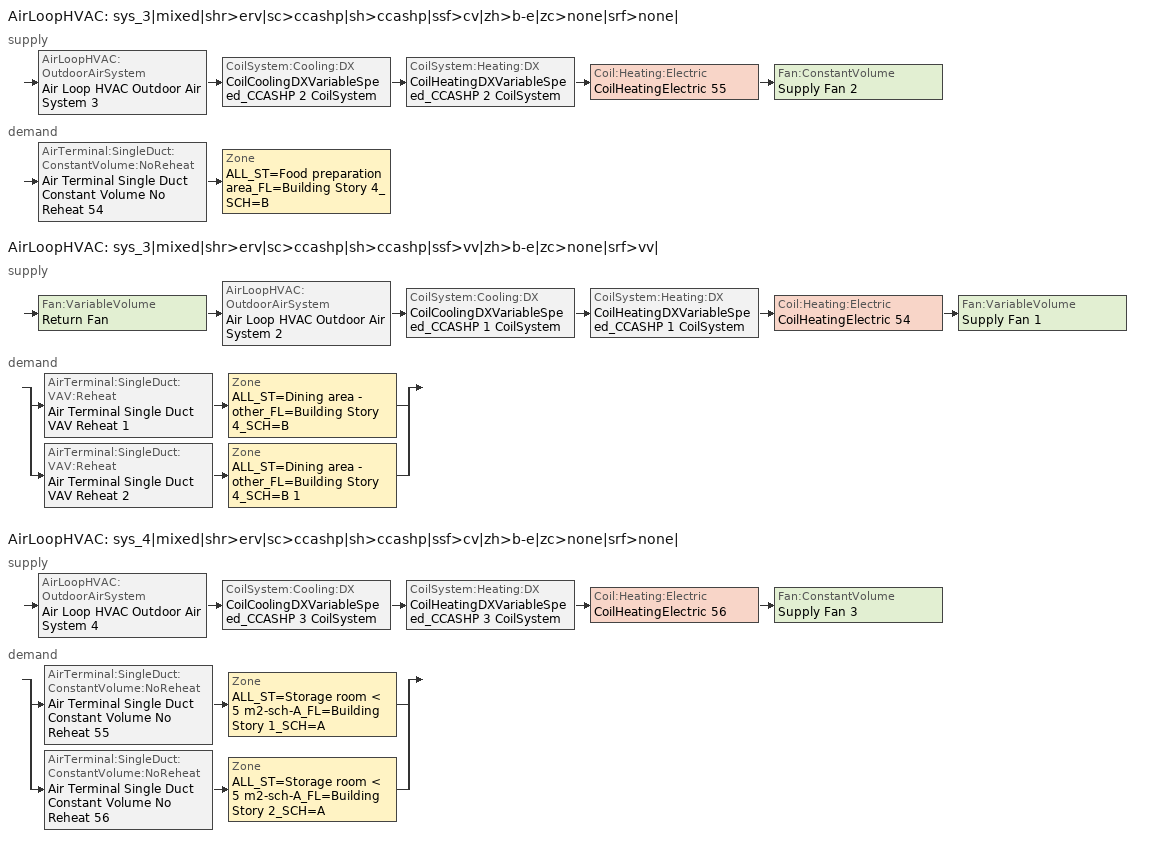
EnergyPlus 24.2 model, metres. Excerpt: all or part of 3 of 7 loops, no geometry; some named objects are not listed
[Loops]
AirLoopHVAC 'sys_3|mixed|shr>erv|sc>ccashp|sh>ccashp|ssf>cv|zh>b-e|zc>none|srf>none|'
 supply: AirLoopHVAC:OutdoorAirSystem 'Air Loop HVAC Outdoor Air System 3' > CoilSystem:Cooling:DX 'CoilCoolingDXVariableSpeed_CCASHP 2 CoilSystem' > CoilSystem:Heating:DX 'CoilHeatingDXVariableSpeed_CCASHP 2 CoilSystem' > Coil:Heating:Electric 'CoilHeatingElectric 55' > Fan:ConstantVolume 'Supply Fan 2'
 demand: AirTerminal:SingleDuct:ConstantVolume:NoReheat 'Air Terminal Single Duct Constant Volume No Reheat 54' > Zone 'ALL_ST=Food preparation area_FL=Building Story 4_SCH=B'
AirLoopHVAC 'sys_3|mixed|shr>erv|sc>ccashp|sh>ccashp|ssf>vv|zh>b-e|zc>none|srf>vv|'
 supply: Fan:VariableVolume 'Return Fan' > AirLoopHVAC:OutdoorAirSystem 'Air Loop HVAC Outdoor Air System 2' > CoilSystem:Cooling:DX 'CoilCoolingDXVariableSpeed_CCASHP 1 CoilSystem' > CoilSystem:Heating:DX 'CoilHeatingDXVariableSpeed_CCASHP 1 CoilSystem' > Coil:Heating:Electric 'CoilHeatingElectric 54' > Fan:VariableVolume 'Supply Fan 1'
 demand: split
  | AirTerminal:SingleDuct:VAV:Reheat 'Air Terminal Single Duct VAV Reheat 1' > Zone 'ALL_ST=Dining area - other_FL=Building Story 4_SCH=B'
  | AirTerminal:SingleDuct:VAV:Reheat 'Air Terminal Single Duct VAV Reheat 2' > Zone 'ALL_ST=Dining area - other_FL=Building Story 4_SCH=B 1'
AirLoopHVAC 'sys_4|mixed|shr>erv|sc>ccashp|sh>ccashp|ssf>cv|zh>b-e|zc>none|srf>none|'
 supply: AirLoopHVAC:OutdoorAirSystem 'Air Loop HVAC Outdoor Air System 4' > CoilSystem:Cooling:DX 'CoilCoolingDXVariableSpeed_CCASHP 3 CoilSystem' > CoilSystem:Heating:DX 'CoilHeatingDXVariableSpeed_CCASHP 3 CoilSystem' > Coil:Heating:Electric 'CoilHeatingElectric 56' > Fan:ConstantVolume 'Supply Fan 3'
 demand: split
  | AirTerminal:SingleDuct:ConstantVolume:NoReheat 'Air Terminal Single Duct Constant Volume No Reheat 55' > Zone 'ALL_ST=Storage room < 5 m2-sch-A_FL=Building Story 1_SCH=A'
  | AirTerminal:SingleDuct:ConstantVolume:NoReheat 'Air Terminal Single Duct Constant Volume No Reheat 56' > Zone 'ALL_ST=Storage room < 5 m2-sch-A_FL=Building Story 2_SCH=A'
[ZoneControl:Thermostat] Temperature Difference Between Cutout And Setpoint {deltaC}=0
Name | Zone or ZoneList | Control Type Schedule | Control 1
ALL_ST=Dining area - other_FL=Building Story 4_SCH=B Thermostat | ALL_ST=Dining area - other_FL=Building Story 4_SCH=B | ALL_ST=Dining area - other_FL=Building Story 4_SCH=B Thermostat Schedule | Space Function Dining area - other Thermostat 5
ALL_ST=Dining area - other_FL=Building Story 4_SCH=B 1 Thermostat | ALL_ST=Dining area - other_FL=Building Story 4_SCH=B 1 | ALL_ST=Dining area - other_FL=Building Story 4_SCH=B 1 Thermostat Schedule | Space Function Dining area - other Thermostat 6
ALL_ST=Food preparation area_FL=Building Story 4_SCH=B Thermostat | ALL_ST=Food preparation area_FL=Building Story 4_SCH=B | ALL_ST=Food preparation area_FL=Building Story 4_SCH=B Thermostat Schedule | Space Function Food preparation area Thermostat 3
ALL_ST=Storage room < 5 m2-sch-A_FL=Building Story 1_SCH=A Thermostat | ALL_ST=Storage room < 5 m2-sch-A_FL=Building Story 1_SCH=A | ALL_ST=Storage room < 5 m2-sch-A_FL=Building Story 1_SCH=A Thermostat Schedule | Space Function Storage room < 5 m2-sch-A Thermostat 3
ALL_ST=Storage room < 5 m2-sch-A_FL=Building Story 2_SCH=A Thermostat | ALL_ST=Storage room < 5 m2-sch-A_FL=Building Story 2_SCH=A | ALL_ST=Storage room < 5 m2-sch-A_FL=Building Story 2_SCH=A Thermostat Schedule | Space Function Storage room < 5 m2-sch-A 1 Thermostat 3
[ThermostatSetpoint:DualSetpoint]
Name | Heating Setpoint Temperature Schedule | Cooling Setpoint Temperature Schedule
Space Function Dining area - other Thermostat 5; Space Function Dining area - other Thermostat 6; Space Function Food preparation area Thermostat 3 | NECB-B-Thermostat Setpoint-Heating | NECB-B-Thermostat Setpoint-Cooling
Space Function Storage room < 5 m2-sch-A Thermostat 3; Space Function Storage room < 5 m2-sch-A 1 Thermostat 3 | NECB-A-Thermostat Setpoint-Heating | NECB-A-Thermostat Setpoint-Cooling
[AirTerminal:SingleDuct:VAV:Reheat] Availability Schedule=Always On Discrete; Maximum Air Flow Rate {m3/s}=Autosize; Zone Minimum Air Flow Input Method=Constant; Constant Minimum Air Flow Fraction=0.3; Fixed Minimum Air Flow Rate {m3/s}=0; Maximum Hot Water or Steam Flow Rate {m3/s}=Autosize; Minimum Hot Water or Steam Flow Rate {m3/s}=0; Convergence Tolerance=0.001; Damper Heating Action=Normal; Maximum Flow per Zone Floor Area During Reheat {m3/s-m2}=Autocalculate; Maximum Flow Fraction During Reheat=0.5; Maximum Reheat Air Temperature {C}=43
Name | Reheat Coil
Air Terminal Single Duct VAV Reheat 1 | Coil Heating Electric 1
Air Terminal Single Duct VAV Reheat 2 | Coil Heating Electric 2
[Coil:Heating:Electric] Availability Schedule=Always On Discrete; Efficiency=1
Name | Nominal Capacity {W}
Coil Heating Electric 1 | 26421.8
Coil Heating Electric 2 | 26315.7
CoilHeatingElectric 55; CoilHeatingElectric 54; CoilHeatingElectric 56 | Autosize
[ZoneHVAC:Baseboard:Convective:Electric] Availability Schedule=Always On Discrete; Heating Design Capacity {W}=Autosize; Efficiency=1
ZoneHVACBaseboardConvectiveElectric 53; ZoneHVACBaseboardConvectiveElectric 54; ZoneHVACBaseboardConvectiveElectric 55; ZoneHVACBaseboardConvectiveElectric 56; ZoneHVACBaseboardConvectiveElectric 57
[Zone equipment]
ALL_ST=Dining area - other_FL=Building Story 4_SCH=B: Air Terminal Single Duct VAV Reheat 1, ZoneHVACBaseboardConvectiveElectric 53
ALL_ST=Dining area - other_FL=Building Story 4_SCH=B 1: Air Terminal Single Duct VAV Reheat 2, ZoneHVACBaseboardConvectiveElectric 54
ALL_ST=Food preparation area_FL=Building Story 4_SCH=B: Air Terminal Single Duct Constant Volume No Reheat 54, ZoneHVACBaseboardConvectiveElectric 55
ALL_ST=Storage room < 5 m2-sch-A_FL=Building Story 1_SCH=A: Air Terminal Single Duct Constant Volume No Reheat 55, ZoneHVACBaseboardConvectiveElectric 56
ALL_ST=Storage room < 5 m2-sch-A_FL=Building Story 2_SCH=A: Air Terminal Single Duct Constant Volume No Reheat 56, ZoneHVACBaseboardConvectiveElectric 57
[Sizing:Zone] Zone Cooling Design Supply Air Temperature Input Method=TemperatureDifference; Zone Cooling Design Supply Air Temperature {C}=13; Zone Cooling Design Supply Air Temperature Difference {deltaC}=11; Zone Heating Design Supply Air Temperature Input Method=TemperatureDifference; Zone Heating Design Supply Air Temperature {C}=43; Zone Heating Design Supply Air Temperature Difference {deltaC}=21; Zone Cooling Design Supply Air Humidity Ratio {kgWater/kgDryAir}=0.0085; Zone Heating Design Supply Air Humidity Ratio {kgWater/kgDryAir}=0.008; Zone Heating Sizing Factor=1.3; Zone Cooling Sizing Factor=1.1; Cooling Design Air Flow Method=DesignDay; Cooling Design Air Flow Rate {m3/s}=0; Cooling Minimum Air Flow per Zone Floor Area {m3/s-m2}=0.000762; Cooling Minimum Air Flow {m3/s}=0; Cooling Minimum Air Flow Fraction=0; Heating Design Air Flow Method=DesignDay; Heating Design Air Flow Rate {m3/s}=0; Heating Maximum Air Flow per Zone Floor Area {m3/s-m2}=0.002032; Heating Maximum Air Flow {m3/s}=0.141576; Heating Maximum Air Flow Fraction=0.3; Account for Dedicated Outdoor Air System=No; Zone Load Sizing Method=Sensible Load Only No Latent Load; Zone Latent Cooling Design Supply Air Humidity Ratio Input Method=HumidityRatioDifference; Zone Cooling Design Supply Air Humidity Ratio Difference {kgWater/kgDryAir}=0.005; Zone Latent Heating Design Supply Air Humidity Ratio Input Method=HumidityRatioDifference; Zone Humidification Design Supply Air Humidity Ratio Difference {kgWater/kgDryAir}=0.005; Type of Space Sum to Use=Coincident
Name | Design Specification Outdoor Air Object
ALL_ST=Dining area - other_FL=Building Story 4_SCH=B | ALL_ST=Dining area - other_FL=Building Story 4_SCH=B DSOA Space List
ALL_ST=Dining area - other_FL=Building Story 4_SCH=B 1 | ALL_ST=Dining area - other_FL=Building Story 4_SCH=B 1 DSOA Space List
ALL_ST=Food preparation area_FL=Building Story 4_SCH=B | ALL_ST=Food preparation area_FL=Building Story 4_SCH=B DSOA Space List
ALL_ST=Storage room < 5 m2-sch-A_FL=Building Story 1_SCH=A | ALL_ST=Storage room < 5 m2-sch-A_FL=Building Story 1_SCH=A DSOA Space List
ALL_ST=Storage room < 5 m2-sch-A_FL=Building Story 2_SCH=A | ALL_ST=Storage room < 5 m2-sch-A_FL=Building Story 2_SCH=A DSOA Space List
[Controller:MechanicalVentilation] Demand Controlled Ventilation=No; System Outdoor Air Method=ZoneSum
Name | Availability Schedule | Zone or ZoneList Name 1 | Design Specification Outdoor Air Object Name 1 | Zone or ZoneList Name 2 | Design Specification Outdoor Air Object Name 2
Controller Mechanical Ventilation 2 | sys_3|mixed|shr>none|sc>ccashp|sh>ccashp|ssf>vv|zh>b-e|zc>none|srf>vv| Occ Sch | ALL_ST=Dining area - other_FL=Building Story 4_SCH=B | Space Function Dining area - other Ventilation | ALL_ST=Dining area - other_FL=Building Story 4_SCH=B 1 | Space Function Dining area - other Ventilation
Controller Mechanical Ventilation 3 | sys_3|mixed|shr>none|sc>ccashp|sh>ccashp|ssf>cv|zh>b-e|zc>none|srf>none| Occ Sch | ALL_ST=Food preparation area_FL=Building Story 4_SCH=B | Space Function Food preparation area Ventilation
Controller Mechanical Ventilation 4 | sys_4|mixed|shr>none|sc>ccashp|sh>ccashp|ssf>cv|zh>b-e|zc>none|srf>none| Occ Sch | ALL_ST=Storage room < 5 m2-sch-A_FL=Building Story 1_SCH=A | Space Function Storage room < 5 m2-sch-A Ventilation | ALL_ST=Storage room < 5 m2-sch-A_FL=Building Story 2_SCH=A | Space Function Storage room < 5 m2-sch-A 1 Ventilation
[DesignSpecification:OutdoorAir] Outdoor Air Method=Sum; Outdoor Air Flow per Zone {m3/s}=0; Outdoor Air Flow Air Changes per Hour {1/hr}=0
Name | Outdoor Air Flow per Person {m3/s-person} | Outdoor Air Flow per Zone Floor Area {m3/s-m2}
Space Function Dining area - other Ventilation | 0.0266603 | 0.0009144
Space Function Food preparation area Ventilation | 0.0152345 | 0.0006096
Space Function Storage room < 5 m2-sch-A Ventilation; Space Function Storage room < 5 m2-sch-A 1 Ventilation | 0.00507815 | 0.0003048
[DesignSpecification:OutdoorAir:SpaceList]
Name | Space Name 1 | Space Design Specification Outdoor Air Object Name 1
ALL_ST=Dining area - other_FL=Building Story 4_SCH=B DSOA Space List | Dining_Flr_6 | Space Function Dining area - other Ventilation
ALL_ST=Dining area - other_FL=Building Story 4_SCH=B 1 DSOA Space List | Banquet_Flr_6 | Space Function Dining area - other Ventilation
ALL_ST=Food preparation area_FL=Building Story 4_SCH=B DSOA Space List | Kitchen_Flr_6 | Space Function Food preparation area Ventilation
ALL_ST=Storage room < 5 m2-sch-A_FL=Building Story 1_SCH=A DSOA Space List | Basement | Space Function Storage room < 5 m2-sch-A Ventilation
ALL_ST=Storage room < 5 m2-sch-A_FL=Building Story 2_SCH=A DSOA Space List | Storage_Flr_1 | Space Function Storage room < 5 m2-sch-A 1 Ventilation
[AirTerminal:SingleDuct:ConstantVolume:NoReheat] Availability Schedule=Always On Discrete; Maximum Air Flow Rate {m3/s}=AutoSize
Air Terminal Single Duct Constant Volume No Reheat 54; Air Terminal Single Duct Constant Volume No Reheat 55; Air Terminal Single Duct Constant Volume No Reheat 56
[AirLoopHVAC] Design Supply Air Flow Rate {m3/s}=AutoSize; Design Return Air Flow Fraction of Supply Air Flow=1
sys_3|mixed|shr>erv|sc>ccashp|sh>ccashp|ssf>cv|zh>b-e|zc>none|srf>none|; sys_3|mixed|shr>erv|sc>ccashp|sh>ccashp|ssf>vv|zh>b-e|zc>none|srf>vv|; sys_4|mixed|shr>erv|sc>ccashp|sh>ccashp|ssf>cv|zh>b-e|zc>none|srf>none|
[Sizing:System] Type of Load to Size On=Sensible; Design Outdoor Air Flow Rate {m3/s}=Autosize; Central Heating Maximum System Air Flow Ratio=1; Preheat Design Temperature {C}=7; Preheat Design Humidity Ratio {kgWater/kgDryAir}=0.008; Precool Design Temperature {C}=13; Precool Design Humidity Ratio {kgWater/kgDryAir}=0.008; Central Cooling Design Supply Air Temperature {C}=13; Central Heating Design Supply Air Temperature {C}=43; Type of Zone Sum to Use=NonCoincident; 100% Outdoor Air in Cooling=No; 100% Outdoor Air in Heating=No; Central Cooling Design Supply Air Humidity Ratio {kgWater/kgDryAir}=0.0085; Central Heating Design Supply Air Humidity Ratio {kgWater/kgDryAir}=0.008; Cooling Supply Air Flow Rate Method=DesignDay; Cooling Supply Air Flow Rate {m3/s}=0; Cooling Supply Air Flow Rate Per Floor Area {m3/s-m2}=0.00996765; Cooling Fraction of Autosized Cooling Supply Air Flow Rate=1; Cooling Supply Air Flow Rate Per Unit Cooling Capacity {m3/s-W}=3.94755e-05; Heating Supply Air Flow Rate Method=DesignDay; Heating Supply Air Flow Rate {m3/s}=0; Heating Supply Air Flow Rate Per Floor Area {m3/s-m2}=0.00996765; Heating Fraction of Autosized Heating Supply Air Flow Rate=1; Heating Fraction of Autosized Cooling Supply Air Flow Rate=1; Heating Supply Air Flow Rate Per Unit Heating Capacity {m3/s-W}=3.15882e-05; System Outdoor Air Method=ZoneSum; Zone Maximum Outdoor Air Fraction=1; Cooling Design Capacity Method=CoolingDesignCapacity; Cooling Design Capacity {W}=Autosize; Cooling Design Capacity Per Floor Area {W/m2}=234.7; Fraction of Autosized Cooling Design Capacity=1; Heating Design Capacity Method=HeatingDesignCapacity; Heating Design Capacity {W}=Autosize; Heating Design Capacity Per Floor Area {W/m2}=157; Fraction of Autosized Heating Design Capacity=1; Central Cooling Capacity Control Method=OnOff; Occupant Diversity=Autosize
sys_3|mixed|shr>erv|sc>ccashp|sh>ccashp|ssf>cv|zh>b-e|zc>none|srf>none|; sys_3|mixed|shr>erv|sc>ccashp|sh>ccashp|ssf>vv|zh>b-e|zc>none|srf>vv|; sys_4|mixed|shr>erv|sc>ccashp|sh>ccashp|ssf>cv|zh>b-e|zc>none|srf>none|
[Controller:OutdoorAir] Minimum Outdoor Air Flow Rate {m3/s}=Autosize; Maximum Outdoor Air Flow Rate {m3/s}=Autosize; Economizer Control Action Type=ModulateFlow; Lockout Type=NoLockout; Minimum Limit Type=FixedMinimum; High Humidity Control=No; High Humidity Outdoor Air Flow Ratio=1; Control High Indoor Humidity Based on Outdoor Humidity Ratio=Yes; Heat Recovery Bypass Control Type=BypassWhenOAFlowGreaterThanMinimum; Economizer Operation Staging=InterlockedWithMechanicalCooling
Name | Economizer Control Type | Economizer Maximum Limit Dry-Bulb Temperature {C} | Economizer Maximum Limit Enthalpy {J/kg} | Economizer Minimum Limit Dry-Bulb Temperature {C} | Minimum Outdoor Air Schedule | Mechanical Ventilation Controller
Controller Outdoor Air 3 | NoEconomizer | 28 | 64000 | -100 | sys_3|mixed|shr>none|sc>ccashp|sh>ccashp|ssf>cv|zh>b-e|zc>none|srf>none| Occ Sch | Controller Mechanical Ventilation 3
Controller Outdoor Air 2 | DifferentialEnthalpy |  |  |  | sys_3|mixed|shr>none|sc>ccashp|sh>ccashp|ssf>vv|zh>b-e|zc>none|srf>vv| Occ Sch | Controller Mechanical Ventilation 2
Controller Outdoor Air 4 | DifferentialEnthalpy |  |  |  | sys_4|mixed|shr>none|sc>ccashp|sh>ccashp|ssf>cv|zh>b-e|zc>none|srf>none| Occ Sch | Controller Mechanical Ventilation 4
[HeatExchanger:AirToAir:SensibleAndLatent] Availability Schedule=Always On Discrete; Nominal Supply Air Flow Rate {m3/s}=Autosize; Sensible Effectiveness at 100% Heating Air Flow=0.5; Latent Effectiveness at 100% Heating Air Flow=0.5; Sensible Effectiveness at 100% Cooling Air Flow=0.5; Latent Effectiveness at 100% Cooling Air Flow=0.5; Supply Air Outlet Temperature Control=Yes; Heat Exchanger Type=Rotary; Frost Control Type=ExhaustOnly; Threshold Temperature {C}=-23.3; Initial Defrost Time Fraction=0.167; Rate of Defrost Time Fraction Increase {1/K}=1.44; Economizer Lockout=Yes
Name | Nominal Electric Power {W} | Sensible Effectiveness of Heating Air Flow Curve | Latent Effectiveness of Heating Air Flow Curve | Sensible Effectiveness of Cooling Air Flow Curve | Latent Effectiveness of Cooling Air Flow Curve
sys_3|mixed|shr>none|sc>ccashp|sh>ccashp|ssf>cv|zh>b-e|zc>none|srf>none| ERV | 151.664 | sys_3|mixed|shr>none|sc>ccashp|sh>ccashp|ssf>cv|zh>b-e|zc>none|srf>none| ERV_SensHeatEff 1 | sys_3|mixed|shr>none|sc>ccashp|sh>ccashp|ssf>cv|zh>b-e|zc>none|srf>none| ERV_LatHeatEff 1 | sys_3|mixed|shr>none|sc>ccashp|sh>ccashp|ssf>cv|zh>b-e|zc>none|srf>none| ERV_SensCoolEff 1 | sys_3|mixed|shr>none|sc>ccashp|sh>ccashp|ssf>cv|zh>b-e|zc>none|srf>none| ERV_LatCoolEff 1
sys_3|mixed|shr>none|sc>ccashp|sh>ccashp|ssf>vv|zh>b-e|zc>none|srf>vv| ERV | 1754.49 | sys_3|mixed|shr>none|sc>ccashp|sh>ccashp|ssf>vv|zh>b-e|zc>none|srf>vv| ERV_SensHeatEff 1 | sys_3|mixed|shr>none|sc>ccashp|sh>ccashp|ssf>vv|zh>b-e|zc>none|srf>vv| ERV_LatHeatEff 1 | sys_3|mixed|shr>none|sc>ccashp|sh>ccashp|ssf>vv|zh>b-e|zc>none|srf>vv| ERV_SensCoolEff 1 | sys_3|mixed|shr>none|sc>ccashp|sh>ccashp|ssf>vv|zh>b-e|zc>none|srf>vv| ERV_LatCoolEff 1
sys_4|mixed|shr>none|sc>ccashp|sh>ccashp|ssf>cv|zh>b-e|zc>none|srf>none| ERV | 579.062 | sys_4|mixed|shr>none|sc>ccashp|sh>ccashp|ssf>cv|zh>b-e|zc>none|srf>none| ERV_SensHeatEff 1 | sys_4|mixed|shr>none|sc>ccashp|sh>ccashp|ssf>cv|zh>b-e|zc>none|srf>none| ERV_LatHeatEff 1 | sys_4|mixed|shr>none|sc>ccashp|sh>ccashp|ssf>cv|zh>b-e|zc>none|srf>none| ERV_SensCoolEff 1 | sys_4|mixed|shr>none|sc>ccashp|sh>ccashp|ssf>cv|zh>b-e|zc>none|srf>none| ERV_LatCoolEff 1
[SetpointManager:OutdoorAirPretreat] Control Variable=Temperature; Minimum Setpoint Temperature {C}=-99; Maximum Setpoint Temperature {C}=99; Minimum Setpoint Humidity Ratio {kgWater/kgDryAir}=1e-05; Maximum Setpoint Humidity Ratio {kgWater/kgDryAir}=1
Name | Setpoint Node or NodeList
Setpoint Manager Outdoor Air Pretreat 2 | sys_3|mixed|shr>none|sc>ccashp|sh>ccashp|ssf>cv|zh>b-e|zc>none|srf>none| ERV Primary Outlet Air Node
Setpoint Manager Outdoor Air Pretreat 3 | sys_3|mixed|shr>none|sc>ccashp|sh>ccashp|ssf>vv|zh>b-e|zc>none|srf>vv| ERV Primary Outlet Air Node
Setpoint Manager Outdoor Air Pretreat 4 | sys_4|mixed|shr>none|sc>ccashp|sh>ccashp|ssf>cv|zh>b-e|zc>none|srf>none| ERV Primary Outlet Air Node
[SetpointManager:MixedAir] Control Variable=Temperature
Name | Setpoint Node or NodeList
sys_3|mixed|shr>erv|sc>ccashp|sh>ccashp|ssf>cv|zh>b-e|zc>none|srf>none| Mixed Air Node OS Default SPM | sys_3|mixed|shr>erv|sc>ccashp|sh>ccashp|ssf>cv|zh>b-e|zc>none|srf>none| Mixed Air Node
CoilCoolingDXVariableSpeed_CCASHP 2 Outlet Air Node OS Default SPM | CoilCoolingDXVariableSpeed_CCASHP 2 Outlet Air Node
CoilHeatingDXVariableSpeed_CCASHP 2 Outlet Air Node OS Default SPM | CoilHeatingDXVariableSpeed_CCASHP 2 Outlet Air Node
CoilHeatingElectric 55 Outlet Air Node OS Default SPM | CoilHeatingElectric 55 Outlet Air Node
Return Fan Outlet Air Node OS Default SPM | Return Fan Outlet Air Node
sys_3|mixed|shr>erv|sc>ccashp|sh>ccashp|ssf>vv|zh>b-e|zc>none|srf>vv| Mixed Air Node OS Default SPM | sys_3|mixed|shr>erv|sc>ccashp|sh>ccashp|ssf>vv|zh>b-e|zc>none|srf>vv| Mixed Air Node
CoilCoolingDXVariableSpeed_CCASHP 1 Outlet Air Node OS Default SPM | CoilCoolingDXVariableSpeed_CCASHP 1 Outlet Air Node
CoilHeatingDXVariableSpeed_CCASHP 1 Outlet Air Node OS Default SPM | CoilHeatingDXVariableSpeed_CCASHP 1 Outlet Air Node
sys_4|mixed|shr>erv|sc>ccashp|sh>ccashp|ssf>cv|zh>b-e|zc>none|srf>none| Mixed Air Node OS Default SPM | sys_4|mixed|shr>erv|sc>ccashp|sh>ccashp|ssf>cv|zh>b-e|zc>none|srf>none| Mixed Air Node
CoilCoolingDXVariableSpeed_CCASHP 3 Outlet Air Node OS Default SPM | CoilCoolingDXVariableSpeed_CCASHP 3 Outlet Air Node
CoilHeatingDXVariableSpeed_CCASHP 3 Outlet Air Node OS Default SPM | CoilHeatingDXVariableSpeed_CCASHP 3 Outlet Air Node
CoilHeatingElectric 56 Outlet Air Node OS Default SPM | CoilHeatingElectric 56 Outlet Air Node
[CoilSystem:Cooling:DX]
Name | Cooling Coil
CoilCoolingDXVariableSpeed_CCASHP 2 CoilSystem | CoilCoolingDXVariableSpeed_CCASHP 2
CoilCoolingDXVariableSpeed_CCASHP 1 CoilSystem | CoilCoolingDXVariableSpeed_CCASHP 1
CoilCoolingDXVariableSpeed_CCASHP 3 CoilSystem | CoilCoolingDXVariableSpeed_CCASHP 3
[Coil:Cooling:DX:VariableSpeed] Number of Speeds=1; Nominal Speed Level=1; Rated Air Flow Rate At Selected Nominal Speed Level {m3/s}=AutoSize; Nominal Time for Condensate to Begin Leaving the Coil {s}=0; Initial Moisture Evaporation Rate Divided by Steady-State AC Latent Capacity=0; Maximum Cycling Rate {cycles/hr}=2.5; Latent Capacity Time Constant {s}=60; Fan Delay Time {s}=60; Energy Part Load Fraction Curve=Mitsubishi Hyper Heating VRF Outdoor Unit CPLFFPLR curve; Condenser Type=AirCooled; Evaporative Condenser Pump Rated Power Consumption {W}=0; Crankcase Heater Capacity {W}=1e-06; Maximum Outdoor Dry-Bulb Temperature for Crankcase Heater Operation {C}=10; Minimum Outdoor Dry-Bulb Temperature for Compressor Operation {C}=-25; Basin Heater Capacity {W/K}=0; Basin Heater Setpoint Temperature {C}=2; Speed Reference Unit Gross Rated Total Cooling Capacity 1 {W}=8914.19; Speed Reference Unit Gross Rated Sensible Heat Ratio 1=0.79; Speed Reference Unit Rated Air Flow Rate 1 {m3/s}=0.944; Speed Rated Evaporator Fan Power Per Volume Flow Rate 2017 1 {W/(m3/s)}=773.3; Speed Rated Evaporator Fan Power Per Volume Flow Rate 2023 1 {W/(m3/s)}=934.4; Speed Total Cooling Capacity Function of Temperature Curve Name 1=Mitsubishi Hyper Heating VRF Outdoor Unit CCAPFT curve; Speed Total Cooling Capacity Function of Air Flow Fraction Curve Name 1=Mitsubishi Hyper Heating VRF Outdoor Unit CCAPFFF curve; Speed Energy Input Ratio Function of Temperature Curve Name 1=Mitsubishi Hyper Heating VRF Outdoor Unit CEIRFT curve; Speed Energy Input Ratio Function of Air Flow Fraction Curve Name 1=Mitsubishi Hyper Heating VRF Outdoor Unit CEIRFFF curve
Name | Gross Rated Total Cooling Capacity At Selected Nominal Speed Level {W} | Speed Reference Unit Gross Rated Cooling COP 1 {W/W}
CoilCoolingDXVariableSpeed_CCASHP 2 | 16357.9 | 4.12
CoilCoolingDXVariableSpeed_CCASHP 1 | 118338 | 3.76
CoilCoolingDXVariableSpeed_CCASHP 3 | 38607.8 | 3.68
[CoilSystem:Heating:DX]
Name | Heating Coil
CoilHeatingDXVariableSpeed_CCASHP 2 CoilSystem | CoilHeatingDXVariableSpeed_CCASHP 2
CoilHeatingDXVariableSpeed_CCASHP 1 CoilSystem | CoilHeatingDXVariableSpeed_CCASHP 1
CoilHeatingDXVariableSpeed_CCASHP 3 CoilSystem | CoilHeatingDXVariableSpeed_CCASHP 3
[Coil:Heating:DX:VariableSpeed] Number of Speeds=1; Nominal Speed Level=1; Rated Air Flow Rate At Selected Nominal Speed Level {m3/s}=AutoSize; Energy Part Load Fraction Curve=Mitsubishi Hyper Heating VRF Outdoor Unit HPLFFPLR curve; Defrost Energy Input Ratio Function of Temperature Curve=Mitsubishi Hyper Heating VRF Outdoor Unit Defrost HEIRFT curve; Minimum Outdoor Dry-Bulb Temperature for Compressor Operation {C}=-25; Maximum Outdoor Dry-Bulb Temperature for Defrost Operation {C}=5; Crankcase Heater Capacity {W}=1e-06; Maximum Outdoor Dry-Bulb Temperature for Crankcase Heater Operation {C}=10; Defrost Strategy=ReverseCycle; Defrost Control=OnDemand; Defrost Time Period Fraction=0.166667; Resistive Defrost Heater Capacity {W}=AutoSize; Speed Reference Unit Gross Rated Heating Capacity 1 {W}=9124.85; Speed Reference Unit Rated Air Flow Rate 1 {m3/s}=0.653; Speed Rated Supply Air Fan Power Per Volume Flow Rate 2017 1 {W/(m3/s)}=773.3; Speed Rated Supply Air Fan Power Per Volume Flow Rate 2023 1 {W/(m3/s)}=934.4; Speed Heating Capacity Function of Temperature Curve Name 1=Mitsubishi Hyper Heating VRF Outdoor Unit HCAPFT curve; Speed Total  Heating Capacity Function of Air Flow Fraction Curve Name 1=Mitsubishi Hyper Heating VRF Outdoor Unit HCAPFFF curve; Speed Energy Input Ratio Function of Temperature Curve Name 1=Mitsubishi Hyper Heating VRF Outdoor Unit HEIRFT curve; Speed Energy Input Ratio Function of Air Flow Fraction Curve Name 1=Mitsubishi Hyper Heating VRF Outdoor Unit HEIRFFF curve
Name | Rated Heating Capacity At Selected Nominal Speed Level {W} | Speed Reference Unit Gross Rated Heating COP 1 {W/W}
CoilHeatingDXVariableSpeed_CCASHP 2 | 16357.9 | 4.9446
CoilHeatingDXVariableSpeed_CCASHP 1 | 118338 | 4.35243
CoilHeatingDXVariableSpeed_CCASHP 3 | 38607.8 | 4.58555
[Fan:ConstantVolume] Fan Total Efficiency=0.39975; Pressure Rise {Pa}=640; Maximum Flow Rate {m3/s}=AutoSize; Motor Efficiency=0.615; Motor In Airstream Fraction=1
Name | Availability Schedule
Supply Fan 2 | sys_3|mixed|shr>none|sc>ccashp|sh>ccashp|ssf>cv|zh>b-e|zc>none|srf>none| Occ Sch
Supply Fan 3 | sys_4|mixed|shr>none|sc>ccashp|sh>ccashp|ssf>cv|zh>b-e|zc>none|srf>none| Occ Sch
[SetpointManager:SingleZone:Reheat] Control Variable=Temperature; Minimum Supply Air Temperature {C}=13; Maximum Supply Air Temperature {C}=43
Name | Control Zone | Setpoint Node or NodeList
Setpoint Manager Single Zone Reheat 1 | ALL_ST=Food preparation area_FL=Building Story 4_SCH=B | sys_3|mixed|shr>erv|sc>ccashp|sh>ccashp|ssf>cv|zh>b-e|zc>none|srf>none| Supply Outlet Node
Setpoint Manager Single Zone Reheat 2 | ALL_ST=Storage room < 5 m2-sch-A_FL=Building Story 1_SCH=A | sys_4|mixed|shr>erv|sc>ccashp|sh>ccashp|ssf>cv|zh>b-e|zc>none|srf>none| Supply Outlet Node
[Fan:VariableVolume] Availability Schedule=sys_3|mixed|shr>none|sc>ccashp|sh>ccashp|ssf>vv|zh>b-e|zc>none|srf>vv| Occ Sch; Maximum Flow Rate {m3/s}=AutoSize; Fan Power Minimum Flow Rate Input Method=Fraction; Fan Power Minimum Flow Fraction=0.68; Fan Power Minimum Air Flow Rate {m3/s}=0; Motor In Airstream Fraction=1; Fan Power Coefficient 1=-2.4176; Fan Power Coefficient 2=9.5874; Fan Power Coefficient 3=-11.559; Fan Power Coefficient 4=5.4009; Fan Power Coefficient 5=0
Name | Fan Total Efficiency | Pressure Rise {Pa} | Motor Efficiency
Return Fan | 0.299975 | 250 | 0.4615
Supply Fan 1 | 0.549965 | 1000 | 0.8461
[SetpointManager:Warmest]
Setpoint Manager Warmest 1: Control Variable=Temperature; HVAC Air Loop=sys_3|mixed|shr>erv|sc>ccashp|sh>ccashp|ssf>vv|zh>b-e|zc>none|srf>vv|; Minimum Setpoint Temperature {C}=13; Maximum Setpoint Temperature {C}=22; Strategy=MaximumTemperature; Setpoint Node or NodeList=sys_3|mixed|shr>erv|sc>ccashp|sh>ccashp|ssf>vv|zh>b-e|zc>none|srf>vv| Supply Outlet Node
[Schedule:Day:Interval]
NECB-B-Thermostat Setpoint-Heating Sun|Hol Day: No, 01:00, 18, 02:00, 22, 09:00, 18, 10:00, 20, 23:00, 22, 24:00, 18
NECB-B-Thermostat Setpoint-Heating Default|Wkdy Day; NECB-B-Thermostat Setpoint-Heating Sat Day; NECB-B-Thermostat Setpoint-Heating Default: No, 02:00, 22, 08:00, 18, 09:00, 20, 24:00, 22
NECB-B-Thermostat Setpoint-Cooling Sun|Hol Day: No, 09:00, 35, 23:00, 24, 24:00, 35
NECB-B-Thermostat Setpoint-Cooling Default|Wkdy Day; NECB-B-Thermostat Setpoint-Cooling Sat Day; NECB-B-Thermostat Setpoint-Cooling Default: No, 01:00, 24, 08:00, 35, 24:00, 24
Schedule Day 14; Schedule Day 12: No, 01:00, 0, 02:00, 1, 11:00, 0, 23:00, 1, 24:00, 0
sys_3|mixed|shr>none|sc>ccashp|sh>ccashp|ssf>vv|zh>b-e|zc>none|srf>vv| Occ Sch Default; sys_3|mixed|shr>none|sc>ccashp|sh>ccashp|ssf>cv|zh>b-e|zc>none|srf>none| Occ Sch Default: No, 01:00, 1, 10:00, 0, 24:00, 1
Schedule Day 13; Schedule Day 11: No, 02:00, 1, 10:00, 0, 24:00, 1
sys_3|mixed|shr>none|sc>ccashp|sh>ccashp|ssf>vv|zh>b-e|zc>none|srf>vv| Occ Sch Summer Design Day; sys_3|mixed|shr>none|sc>ccashp|sh>ccashp|ssf>vv|zh>b-e|zc>none|srf>vv| Occ Sch Winter Design Day; sys_3|mixed|shr>none|sc>ccashp|sh>ccashp|ssf>cv|zh>b-e|zc>none|srf>none| Occ Sch Summer Design Day; sys_3|mixed|shr>none|sc>ccashp|sh>ccashp|ssf>cv|zh>b-e|zc>none|srf>none| Occ Sch Winter Design Day; sys_4|mixed|shr>none|sc>ccashp|sh>ccashp|ssf>cv|zh>b-e|zc>none|srf>none| Occ Sch Summer Design Day; sys_4|mixed|shr>none|sc>ccashp|sh>ccashp|ssf>cv|zh>b-e|zc>none|srf>none| Occ Sch Winter Design Day: No, 24:00, 1
NECB-A-Thermostat Setpoint-Heating Sun|Hol Day; NECB-A-Thermostat Setpoint-Heating Sat Day: No, 24:00, 18
NECB-A-Thermostat Setpoint-Heating Default|Wkdy Day; NECB-A-Thermostat Setpoint-Heating Default: No, 06:00, 18, 07:00, 20, 21:00, 22, 24:00, 18
NECB-A-Thermostat Setpoint-Cooling Sun|Hol Day; NECB-A-Thermostat Setpoint-Cooling Sat Day: No, 24:00, 35
NECB-A-Thermostat Setpoint-Cooling Default|Wkdy Day; NECB-A-Thermostat Setpoint-Cooling Default: No, 06:00, 35, 21:00, 24, 24:00, 35
Schedule Day 16; Schedule Day 15: No, 24:00, 0
sys_4|mixed|shr>none|sc>ccashp|sh>ccashp|ssf>cv|zh>b-e|zc>none|srf>none| Occ Sch Default: No, 08:00, 0, 19:00, 1, 24:00, 0
[Schedule:Week:Daily]
NECB-B-Thermostat Setpoint-Heating Week Rule - Jan1-Dec31: NECB-B-Thermostat Setpoint-Heating Sun|Hol Day, NECB-B-Thermostat Setpoint-Heating Default|Wkdy Day, NECB-B-Thermostat Setpoint-Heating Default|Wkdy Day, NECB-B-Thermostat Setpoint-Heating Default|Wkdy Day, NECB-B-Thermostat Setpoint-Heating Default|Wkdy Day, NECB-B-Thermostat Setpoint-Heating Default|Wkdy Day, NECB-B-Thermostat Setpoint-Heating Sat Day, NECB-B-Thermostat Setpoint-Heating Default, NECB-B-Thermostat Setpoint-Heating Default, NECB-B-Thermostat Setpoint-Heating Default, NECB-B-Thermostat Setpoint-Heating Default, NECB-B-Thermostat Setpoint-Heating Default
NECB-B-Thermostat Setpoint-Cooling Week Rule - Jan1-Dec31: NECB-B-Thermostat Setpoint-Cooling Sun|Hol Day, NECB-B-Thermostat Setpoint-Cooling Default|Wkdy Day, NECB-B-Thermostat Setpoint-Cooling Default|Wkdy Day, NECB-B-Thermostat Setpoint-Cooling Default|Wkdy Day, NECB-B-Thermostat Setpoint-Cooling Default|Wkdy Day, NECB-B-Thermostat Setpoint-Cooling Default|Wkdy Day, NECB-B-Thermostat Setpoint-Cooling Sat Day, NECB-B-Thermostat Setpoint-Cooling Default, NECB-B-Thermostat Setpoint-Cooling Default, NECB-B-Thermostat Setpoint-Cooling Default, NECB-B-Thermostat Setpoint-Cooling Default, NECB-B-Thermostat Setpoint-Cooling Default
sys_3|mixed|shr>none|sc>ccashp|sh>ccashp|ssf>vv|zh>b-e|zc>none|srf>vv| Occ Sch Week Rule - Jan1-Dec31: Schedule Day 14, sys_3|mixed|shr>none|sc>ccashp|sh>ccashp|ssf>vv|zh>b-e|zc>none|srf>vv| Occ Sch Default, sys_3|mixed|shr>none|sc>ccashp|sh>ccashp|ssf>vv|zh>b-e|zc>none|srf>vv| Occ Sch Default, sys_3|mixed|shr>none|sc>ccashp|sh>ccashp|ssf>vv|zh>b-e|zc>none|srf>vv| Occ Sch Default, sys_3|mixed|shr>none|sc>ccashp|sh>ccashp|ssf>vv|zh>b-e|zc>none|srf>vv| Occ Sch Default, sys_3|mixed|shr>none|sc>ccashp|sh>ccashp|ssf>vv|zh>b-e|zc>none|srf>vv| Occ Sch Default, Schedule Day 13, sys_3|mixed|shr>none|sc>ccashp|sh>ccashp|ssf>vv|zh>b-e|zc>none|srf>vv| Occ Sch Default, sys_3|mixed|shr>none|sc>ccashp|sh>ccashp|ssf>vv|zh>b-e|zc>none|srf>vv| Occ Sch Summer Design Day, sys_3|mixed|shr>none|sc>ccashp|sh>ccashp|ssf>vv|zh>b-e|zc>none|srf>vv| Occ Sch Winter Design Day, sys_3|mixed|shr>none|sc>ccashp|sh>ccashp|ssf>vv|zh>b-e|zc>none|srf>vv| Occ Sch Default, sys_3|mixed|shr>none|sc>ccashp|sh>ccashp|ssf>vv|zh>b-e|zc>none|srf>vv| Occ Sch Default
sys_3|mixed|shr>none|sc>ccashp|sh>ccashp|ssf>cv|zh>b-e|zc>none|srf>none| Occ Sch Week Rule - Jan1-Dec31: Schedule Day 12, sys_3|mixed|shr>none|sc>ccashp|sh>ccashp|ssf>cv|zh>b-e|zc>none|srf>none| Occ Sch Default, sys_3|mixed|shr>none|sc>ccashp|sh>ccashp|ssf>cv|zh>b-e|zc>none|srf>none| Occ Sch Default, sys_3|mixed|shr>none|sc>ccashp|sh>ccashp|ssf>cv|zh>b-e|zc>none|srf>none| Occ Sch Default, sys_3|mixed|shr>none|sc>ccashp|sh>ccashp|ssf>cv|zh>b-e|zc>none|srf>none| Occ Sch Default, sys_3|mixed|shr>none|sc>ccashp|sh>ccashp|ssf>cv|zh>b-e|zc>none|srf>none| Occ Sch Default, Schedule Day 11, sys_3|mixed|shr>none|sc>ccashp|sh>ccashp|ssf>cv|zh>b-e|zc>none|srf>none| Occ Sch Default, sys_3|mixed|shr>none|sc>ccashp|sh>ccashp|ssf>cv|zh>b-e|zc>none|srf>none| Occ Sch Summer Design Day, sys_3|mixed|shr>none|sc>ccashp|sh>ccashp|ssf>cv|zh>b-e|zc>none|srf>none| Occ Sch Winter Design Day, sys_3|mixed|shr>none|sc>ccashp|sh>ccashp|ssf>cv|zh>b-e|zc>none|srf>none| Occ Sch Default, sys_3|mixed|shr>none|sc>ccashp|sh>ccashp|ssf>cv|zh>b-e|zc>none|srf>none| Occ Sch Default
NECB-A-Thermostat Setpoint-Heating Week Rule - Jan1-Dec31: NECB-A-Thermostat Setpoint-Heating Sun|Hol Day, NECB-A-Thermostat Setpoint-Heating Default|Wkdy Day, NECB-A-Thermostat Setpoint-Heating Default|Wkdy Day, NECB-A-Thermostat Setpoint-Heating Default|Wkdy Day, NECB-A-Thermostat Setpoint-Heating Default|Wkdy Day, NECB-A-Thermostat Setpoint-Heating Default|Wkdy Day, NECB-A-Thermostat Setpoint-Heating Sat Day, NECB-A-Thermostat Setpoint-Heating Default, NECB-A-Thermostat Setpoint-Heating Default, NECB-A-Thermostat Setpoint-Heating Default, NECB-A-Thermostat Setpoint-Heating Default, NECB-A-Thermostat Setpoint-Heating Default
NECB-A-Thermostat Setpoint-Cooling Week Rule - Jan1-Dec31: NECB-A-Thermostat Setpoint-Cooling Sun|Hol Day, NECB-A-Thermostat Setpoint-Cooling Default|Wkdy Day, NECB-A-Thermostat Setpoint-Cooling Default|Wkdy Day, NECB-A-Thermostat Setpoint-Cooling Default|Wkdy Day, NECB-A-Thermostat Setpoint-Cooling Default|Wkdy Day, NECB-A-Thermostat Setpoint-Cooling Default|Wkdy Day, NECB-A-Thermostat Setpoint-Cooling Sat Day, NECB-A-Thermostat Setpoint-Cooling Default, NECB-A-Thermostat Setpoint-Cooling Default, NECB-A-Thermostat Setpoint-Cooling Default, NECB-A-Thermostat Setpoint-Cooling Default, NECB-A-Thermostat Setpoint-Cooling Default
sys_4|mixed|shr>none|sc>ccashp|sh>ccashp|ssf>cv|zh>b-e|zc>none|srf>none| Occ Sch Week Rule - Jan1-Dec31: Schedule Day 16, sys_4|mixed|shr>none|sc>ccashp|sh>ccashp|ssf>cv|zh>b-e|zc>none|srf>none| Occ Sch Default, sys_4|mixed|shr>none|sc>ccashp|sh>ccashp|ssf>cv|zh>b-e|zc>none|srf>none| Occ Sch Default, sys_4|mixed|shr>none|sc>ccashp|sh>ccashp|ssf>cv|zh>b-e|zc>none|srf>none| Occ Sch Default, sys_4|mixed|shr>none|sc>ccashp|sh>ccashp|ssf>cv|zh>b-e|zc>none|srf>none| Occ Sch Default, sys_4|mixed|shr>none|sc>ccashp|sh>ccashp|ssf>cv|zh>b-e|zc>none|srf>none| Occ Sch Default, Schedule Day 15, sys_4|mixed|shr>none|sc>ccashp|sh>ccashp|ssf>cv|zh>b-e|zc>none|srf>none| Occ Sch Default, sys_4|mixed|shr>none|sc>ccashp|sh>ccashp|ssf>cv|zh>b-e|zc>none|srf>none| Occ Sch Summer Design Day, sys_4|mixed|shr>none|sc>ccashp|sh>ccashp|ssf>cv|zh>b-e|zc>none|srf>none| Occ Sch Winter Design Day, sys_4|mixed|shr>none|sc>ccashp|sh>ccashp|ssf>cv|zh>b-e|zc>none|srf>none| Occ Sch Default, sys_4|mixed|shr>none|sc>ccashp|sh>ccashp|ssf>cv|zh>b-e|zc>none|srf>none| Occ Sch Default
[Schedule:Year]
NECB-B-Thermostat Setpoint-Heating: NECB-B-Thermostat Setpoint-Heating Week Rule - Jan1-Dec31, 1, 1, 12, 31
NECB-B-Thermostat Setpoint-Cooling: NECB-B-Thermostat Setpoint-Cooling Week Rule - Jan1-Dec31, 1, 1, 12, 31
sys_3|mixed|shr>none|sc>ccashp|sh>ccashp|ssf>vv|zh>b-e|zc>none|srf>vv| Occ Sch: sys_3|mixed|shr>none|sc>ccashp|sh>ccashp|ssf>vv|zh>b-e|zc>none|srf>vv| Occ Sch Week Rule - Jan1-Dec31, 1, 1, 12, 31
sys_3|mixed|shr>none|sc>ccashp|sh>ccashp|ssf>cv|zh>b-e|zc>none|srf>none| Occ Sch: sys_3|mixed|shr>none|sc>ccashp|sh>ccashp|ssf>cv|zh>b-e|zc>none|srf>none| Occ Sch Week Rule - Jan1-Dec31, 1, 1, 12, 31
NECB-A-Thermostat Setpoint-Heating: NECB-A-Thermostat Setpoint-Heating Week Rule - Jan1-Dec31, 1, 1, 12, 31
NECB-A-Thermostat Setpoint-Cooling: NECB-A-Thermostat Setpoint-Cooling Week Rule - Jan1-Dec31, 1, 1, 12, 31
sys_4|mixed|shr>none|sc>ccashp|sh>ccashp|ssf>cv|zh>b-e|zc>none|srf>none| Occ Sch: sys_4|mixed|shr>none|sc>ccashp|sh>ccashp|ssf>cv|zh>b-e|zc>none|srf>none| Occ Sch Week Rule - Jan1-Dec31, 1, 1, 12, 31
[Schedule:Compact]
ALL_ST=Dining area - other_FL=Building Story 4_SCH=B Thermostat Schedule; ALL_ST=Dining area - other_FL=Building Story 4_SCH=B 1 Thermostat Schedule; ALL_ST=Food preparation area_FL=Building Story 4_SCH=B Thermostat Schedule; ALL_ST=Storage room < 5 m2-sch-A_FL=Building Story 1_SCH=A Thermostat Schedule; ALL_ST=Storage room < 5 m2-sch-A_FL=Building Story 2_SCH=A Thermostat Schedule: Through: 12/31, For: AllDays, Until: 24:00, 4
[Schedule:Constant]
Always On Discrete: Hourly Value=1
[Curve:Biquadratic] Minimum Value of x {BasedOnField A2}=15
Name | Coefficient1 Constant | Coefficient2 x | Coefficient3 x**2 | Coefficient4 y | Coefficient5 y**2 | Coefficient6 x*y | Maximum Value of x {BasedOnField A2} | Minimum Value of y {BasedOnField A3} | Maximum Value of y {BasedOnField A3}
Mitsubishi Hyper Heating VRF Outdoor Unit CCAPFT curve | 0.041806 | 0.0640406 | -0.000556932 | 0.00840778 | -0.00010814 | -0.000333479 | 24 | -5 | 43
Mitsubishi Hyper Heating VRF Outdoor Unit CEIRFT curve | 1.51115 | -0.0599811 | 0.000969596 | -0.00845921 | 0.000389855 | 0.000125837 | 24 | -5 | 43
Mitsubishi Hyper Heating VRF Outdoor Unit HCAPFT curve | 1.04243 | 0.0320234 | -0.00158028 | 0.0255781 | -0.000168303 | -0.00103771 | 27.2 | -25 | 15
Mitsubishi Hyper Heating VRF Outdoor Unit HEIRFT curve | 1.2246 | 0.0053626 | -0.000269902 | -0.0415824 | 0.000500483 | 0.000352842 | 27.2 | -25 | 15
[Curve:Quadratic] Coefficient3 x**2=0
Name | Coefficient1 Constant | Coefficient2 x | Minimum Value of x {BasedOnField A2} | Maximum Value of x {BasedOnField A2}
Mitsubishi Hyper Heating VRF Outdoor Unit CCAPFFF curve; Mitsubishi Hyper Heating VRF Outdoor Unit HCAPFFF curve | 0.8 | 0.2 | 0.5 | 1.5
Mitsubishi Hyper Heating VRF Outdoor Unit CEIRFFF curve; Mitsubishi Hyper Heating VRF Outdoor Unit HEIRFFF curve | 1 | 0 | 0 | 1
[Table:Lookup]
Mitsubishi Hyper Heating VRF Outdoor Unit CPLFFPLR curve: Mitsubishi Hyper Heating VRF Outdoor Unit CPLFFPLR curve Independent Variable List, None, 1, Dimensionless, 0, 0, 0, 0, 0, 0, 0, 0, 0, 0
Mitsubishi Hyper Heating VRF Outdoor Unit HPLFFPLR curve: Mitsubishi Hyper Heating VRF Outdoor Unit HPLFFPLR curve Independent Variable List, None, 1, Dimensionless, 0, 0, 0, 0, 0, 0, 0, 0, 0
Mitsubishi Hyper Heating VRF Outdoor Unit Defrost HEIRFT curve: Mitsubishi Hyper Heating VRF Outdoor Unit Defrost HEIRFT curve Independent Variable List, None, 1, Dimensionless, 1, 1, 1, 1, 1, 1, 1, 1, 1, 1, 1, 1, 1, 1, 1, 1, 1, 1, 1, 1, 1, 1
sys_3|mixed|shr>none|sc>ccashp|sh>ccashp|ssf>cv|zh>b-e|zc>none|srf>none| ERV_SensHeatEff 1: sys_3|mixed|shr>none|sc>ccashp|sh>ccashp|ssf>cv|zh>b-e|zc>none|srf>none| ERV_SensHeatEff 1 Independent Variable List, DivisorOnly, 0.5, 0, 10, Dimensionless, 0.5, 0.5
sys_3|mixed|shr>none|sc>ccashp|sh>ccashp|ssf>cv|zh>b-e|zc>none|srf>none| ERV_LatHeatEff 1: sys_3|mixed|shr>none|sc>ccashp|sh>ccashp|ssf>cv|zh>b-e|zc>none|srf>none| ERV_LatHeatEff 1 Independent Variable List, DivisorOnly, 0.5, 0, 10, Dimensionless, 0.5, 0.5
sys_3|mixed|shr>none|sc>ccashp|sh>ccashp|ssf>cv|zh>b-e|zc>none|srf>none| ERV_SensCoolEff 1: sys_3|mixed|shr>none|sc>ccashp|sh>ccashp|ssf>cv|zh>b-e|zc>none|srf>none| ERV_SensCoolEff 1 Independent Variable List, DivisorOnly, 0.5, 0, 10, Dimensionless, 0.5, 0.5
sys_3|mixed|shr>none|sc>ccashp|sh>ccashp|ssf>cv|zh>b-e|zc>none|srf>none| ERV_LatCoolEff 1: sys_3|mixed|shr>none|sc>ccashp|sh>ccashp|ssf>cv|zh>b-e|zc>none|srf>none| ERV_LatCoolEff 1 Independent Variable List, DivisorOnly, 0.5, 0, 10, Dimensionless, 0.5, 0.5
sys_3|mixed|shr>none|sc>ccashp|sh>ccashp|ssf>vv|zh>b-e|zc>none|srf>vv| ERV_SensHeatEff 1: sys_3|mixed|shr>none|sc>ccashp|sh>ccashp|ssf>vv|zh>b-e|zc>none|srf>vv| ERV_SensHeatEff 1 Independent Variable List, DivisorOnly, 0.5, 0, 10, Dimensionless, 0.5, 0.5
sys_3|mixed|shr>none|sc>ccashp|sh>ccashp|ssf>vv|zh>b-e|zc>none|srf>vv| ERV_LatHeatEff 1: sys_3|mixed|shr>none|sc>ccashp|sh>ccashp|ssf>vv|zh>b-e|zc>none|srf>vv| ERV_LatHeatEff 1 Independent Variable List, DivisorOnly, 0.5, 0, 10, Dimensionless, 0.5, 0.5
sys_3|mixed|shr>none|sc>ccashp|sh>ccashp|ssf>vv|zh>b-e|zc>none|srf>vv| ERV_SensCoolEff 1: sys_3|mixed|shr>none|sc>ccashp|sh>ccashp|ssf>vv|zh>b-e|zc>none|srf>vv| ERV_SensCoolEff 1 Independent Variable List, DivisorOnly, 0.5, 0, 10, Dimensionless, 0.5, 0.5
sys_3|mixed|shr>none|sc>ccashp|sh>ccashp|ssf>vv|zh>b-e|zc>none|srf>vv| ERV_LatCoolEff 1: sys_3|mixed|shr>none|sc>ccashp|sh>ccashp|ssf>vv|zh>b-e|zc>none|srf>vv| ERV_LatCoolEff 1 Independent Variable List, DivisorOnly, 0.5, 0, 10, Dimensionless, 0.5, 0.5
sys_4|mixed|shr>none|sc>ccashp|sh>ccashp|ssf>cv|zh>b-e|zc>none|srf>none| ERV_SensHeatEff 1: sys_4|mixed|shr>none|sc>ccashp|sh>ccashp|ssf>cv|zh>b-e|zc>none|srf>none| ERV_SensHeatEff 1 Independent Variable List, DivisorOnly, 0.5, 0, 10, Dimensionless, 0.5, 0.5
sys_4|mixed|shr>none|sc>ccashp|sh>ccashp|ssf>cv|zh>b-e|zc>none|srf>none| ERV_LatHeatEff 1: sys_4|mixed|shr>none|sc>ccashp|sh>ccashp|ssf>cv|zh>b-e|zc>none|srf>none| ERV_LatHeatEff 1 Independent Variable List, DivisorOnly, 0.5, 0, 10, Dimensionless, 0.5, 0.5
sys_4|mixed|shr>none|sc>ccashp|sh>ccashp|ssf>cv|zh>b-e|zc>none|srf>none| ERV_SensCoolEff 1: sys_4|mixed|shr>none|sc>ccashp|sh>ccashp|ssf>cv|zh>b-e|zc>none|srf>none| ERV_SensCoolEff 1 Independent Variable List, DivisorOnly, 0.5, 0, 10, Dimensionless, 0.5, 0.5
sys_4|mixed|shr>none|sc>ccashp|sh>ccashp|ssf>cv|zh>b-e|zc>none|srf>none| ERV_LatCoolEff 1: sys_4|mixed|shr>none|sc>ccashp|sh>ccashp|ssf>cv|zh>b-e|zc>none|srf>none| ERV_LatCoolEff 1 Independent Variable List, DivisorOnly, 0.5, 0, 10, Dimensionless, 0.5, 0.5
[Table:IndependentVariableList]
Mitsubishi Hyper Heating VRF Outdoor Unit CPLFFPLR curve Independent Variable List: Mitsubishi Hyper Heating VRF Outdoor Unit CPLFFPLR curve_ind_1
Mitsubishi Hyper Heating VRF Outdoor Unit HPLFFPLR curve Independent Variable List: Mitsubishi Hyper Heating VRF Outdoor Unit HPLFFPLR curve_ind_1
Mitsubishi Hyper Heating VRF Outdoor Unit Defrost HEIRFT curve Independent Variable List: Mitsubishi Hyper Heating VRF Outdoor Unit Defrost HEIRFT curve_ind_1, Mitsubishi Hyper Heating VRF Outdoor Unit Defrost HEIRFT curve_ind_2
sys_3|mixed|shr>none|sc>ccashp|sh>ccashp|ssf>cv|zh>b-e|zc>none|srf>none| ERV_SensHeatEff 1 Independent Variable List: sys_3|mixed|shr>none|sc>ccashp|sh>ccashp|ssf>cv|zh>b-e|zc>none|srf>none| ERV_SensibleHeating_IndependentVariable
sys_3|mixed|shr>none|sc>ccashp|sh>ccashp|ssf>cv|zh>b-e|zc>none|srf>none| ERV_LatHeatEff 1 Independent Variable List: sys_3|mixed|shr>none|sc>ccashp|sh>ccashp|ssf>cv|zh>b-e|zc>none|srf>none| ERV_LatentHeating_IndependentVariable
sys_3|mixed|shr>none|sc>ccashp|sh>ccashp|ssf>cv|zh>b-e|zc>none|srf>none| ERV_SensCoolEff 1 Independent Variable List: sys_3|mixed|shr>none|sc>ccashp|sh>ccashp|ssf>cv|zh>b-e|zc>none|srf>none| ERV_SensibleCooling_IndependentVariable
sys_3|mixed|shr>none|sc>ccashp|sh>ccashp|ssf>cv|zh>b-e|zc>none|srf>none| ERV_LatCoolEff 1 Independent Variable List: sys_3|mixed|shr>none|sc>ccashp|sh>ccashp|ssf>cv|zh>b-e|zc>none|srf>none| ERV_LatentCooling_IndependentVariable
sys_3|mixed|shr>none|sc>ccashp|sh>ccashp|ssf>vv|zh>b-e|zc>none|srf>vv| ERV_SensHeatEff 1 Independent Variable List: sys_3|mixed|shr>none|sc>ccashp|sh>ccashp|ssf>vv|zh>b-e|zc>none|srf>vv| ERV_SensibleHeating_IndependentVariable
sys_3|mixed|shr>none|sc>ccashp|sh>ccashp|ssf>vv|zh>b-e|zc>none|srf>vv| ERV_LatHeatEff 1 Independent Variable List: sys_3|mixed|shr>none|sc>ccashp|sh>ccashp|ssf>vv|zh>b-e|zc>none|srf>vv| ERV_LatentHeating_IndependentVariable
sys_3|mixed|shr>none|sc>ccashp|sh>ccashp|ssf>vv|zh>b-e|zc>none|srf>vv| ERV_SensCoolEff 1 Independent Variable List: sys_3|mixed|shr>none|sc>ccashp|sh>ccashp|ssf>vv|zh>b-e|zc>none|srf>vv| ERV_SensibleCooling_IndependentVariable
sys_3|mixed|shr>none|sc>ccashp|sh>ccashp|ssf>vv|zh>b-e|zc>none|srf>vv| ERV_LatCoolEff 1 Independent Variable List: sys_3|mixed|shr>none|sc>ccashp|sh>ccashp|ssf>vv|zh>b-e|zc>none|srf>vv| ERV_LatentCooling_IndependentVariable
sys_4|mixed|shr>none|sc>ccashp|sh>ccashp|ssf>cv|zh>b-e|zc>none|srf>none| ERV_SensHeatEff 1 Independent Variable List: sys_4|mixed|shr>none|sc>ccashp|sh>ccashp|ssf>cv|zh>b-e|zc>none|srf>none| ERV_SensibleHeating_IndependentVariable
sys_4|mixed|shr>none|sc>ccashp|sh>ccashp|ssf>cv|zh>b-e|zc>none|srf>none| ERV_LatHeatEff 1 Independent Variable List: sys_4|mixed|shr>none|sc>ccashp|sh>ccashp|ssf>cv|zh>b-e|zc>none|srf>none| ERV_LatentHeating_IndependentVariable
sys_4|mixed|shr>none|sc>ccashp|sh>ccashp|ssf>cv|zh>b-e|zc>none|srf>none| ERV_SensCoolEff 1 Independent Variable List: sys_4|mixed|shr>none|sc>ccashp|sh>ccashp|ssf>cv|zh>b-e|zc>none|srf>none| ERV_SensibleCooling_IndependentVariable
sys_4|mixed|shr>none|sc>ccashp|sh>ccashp|ssf>cv|zh>b-e|zc>none|srf>none| ERV_LatCoolEff 1 Independent Variable List: sys_4|mixed|shr>none|sc>ccashp|sh>ccashp|ssf>cv|zh>b-e|zc>none|srf>none| ERV_LatentCooling_IndependentVariable
[Table:IndependentVariable]
Mitsubishi Hyper Heating VRF Outdoor Unit CPLFFPLR curve_ind_1: Linear, Constant, 0, 1, Dimensionless, 0.1, 0.2, 0.3, 0.4, 0.5, 0.556, 0.694, 0.833, 0.972, 1
Mitsubishi Hyper Heating VRF Outdoor Unit HPLFFPLR curve_ind_1: Linear, Constant, 0, 1, Dimensionless, 0.1, 0.2, 0.3, 0.4, 0.5, 0.555, 0.694, 0.833, 1
Mitsubishi Hyper Heating VRF Outdoor Unit Defrost HEIRFT curve_ind_1: Linear, Constant, 15, 27.2, Temperature, 15, 27.2
Mitsubishi Hyper Heating VRF Outdoor Unit Defrost HEIRFT curve_ind_2: Linear, Constant, -25, 6, Temperature, -25, -10, -8, -6, -4, -2, 0, 1, 2, 4, 6
sys_3|mixed|shr>none|sc>ccashp|sh>ccashp|ssf>cv|zh>b-e|zc>none|srf>none| ERV_SensibleHeating_IndependentVariable; sys_3|mixed|shr>none|sc>ccashp|sh>ccashp|ssf>cv|zh>b-e|zc>none|srf>none| ERV_LatentHeating_IndependentVariable; sys_3|mixed|shr>none|sc>ccashp|sh>ccashp|ssf>cv|zh>b-e|zc>none|srf>none| ERV_SensibleCooling_IndependentVariable; sys_3|mixed|shr>none|sc>ccashp|sh>ccashp|ssf>cv|zh>b-e|zc>none|srf>none| ERV_LatentCooling_IndependentVariable; sys_3|mixed|shr>none|sc>ccashp|sh>ccashp|ssf>vv|zh>b-e|zc>none|srf>vv| ERV_SensibleHeating_IndependentVariable; sys_3|mixed|shr>none|sc>ccashp|sh>ccashp|ssf>vv|zh>b-e|zc>none|srf>vv| ERV_LatentHeating_IndependentVariable; sys_3|mixed|shr>none|sc>ccashp|sh>ccashp|ssf>vv|zh>b-e|zc>none|srf>vv| ERV_SensibleCooling_IndependentVariable; sys_3|mixed|shr>none|sc>ccashp|sh>ccashp|ssf>vv|zh>b-e|zc>none|srf>vv| ERV_LatentCooling_IndependentVariable; sys_4|mixed|shr>none|sc>ccashp|sh>ccashp|ssf>cv|zh>b-e|zc>none|srf>none| ERV_SensibleHeating_IndependentVariable; sys_4|mixed|shr>none|sc>ccashp|sh>ccashp|ssf>cv|zh>b-e|zc>none|srf>none| ERV_LatentHeating_IndependentVariable; sys_4|mixed|shr>none|sc>ccashp|sh>ccashp|ssf>cv|zh>b-e|zc>none|srf>none| ERV_SensibleCooling_IndependentVariable; sys_4|mixed|shr>none|sc>ccashp|sh>ccashp|ssf>cv|zh>b-e|zc>none|srf>none| ERV_LatentCooling_IndependentVariable: Linear, Linear, 0, 10, Dimensionless, 0.75, 1
